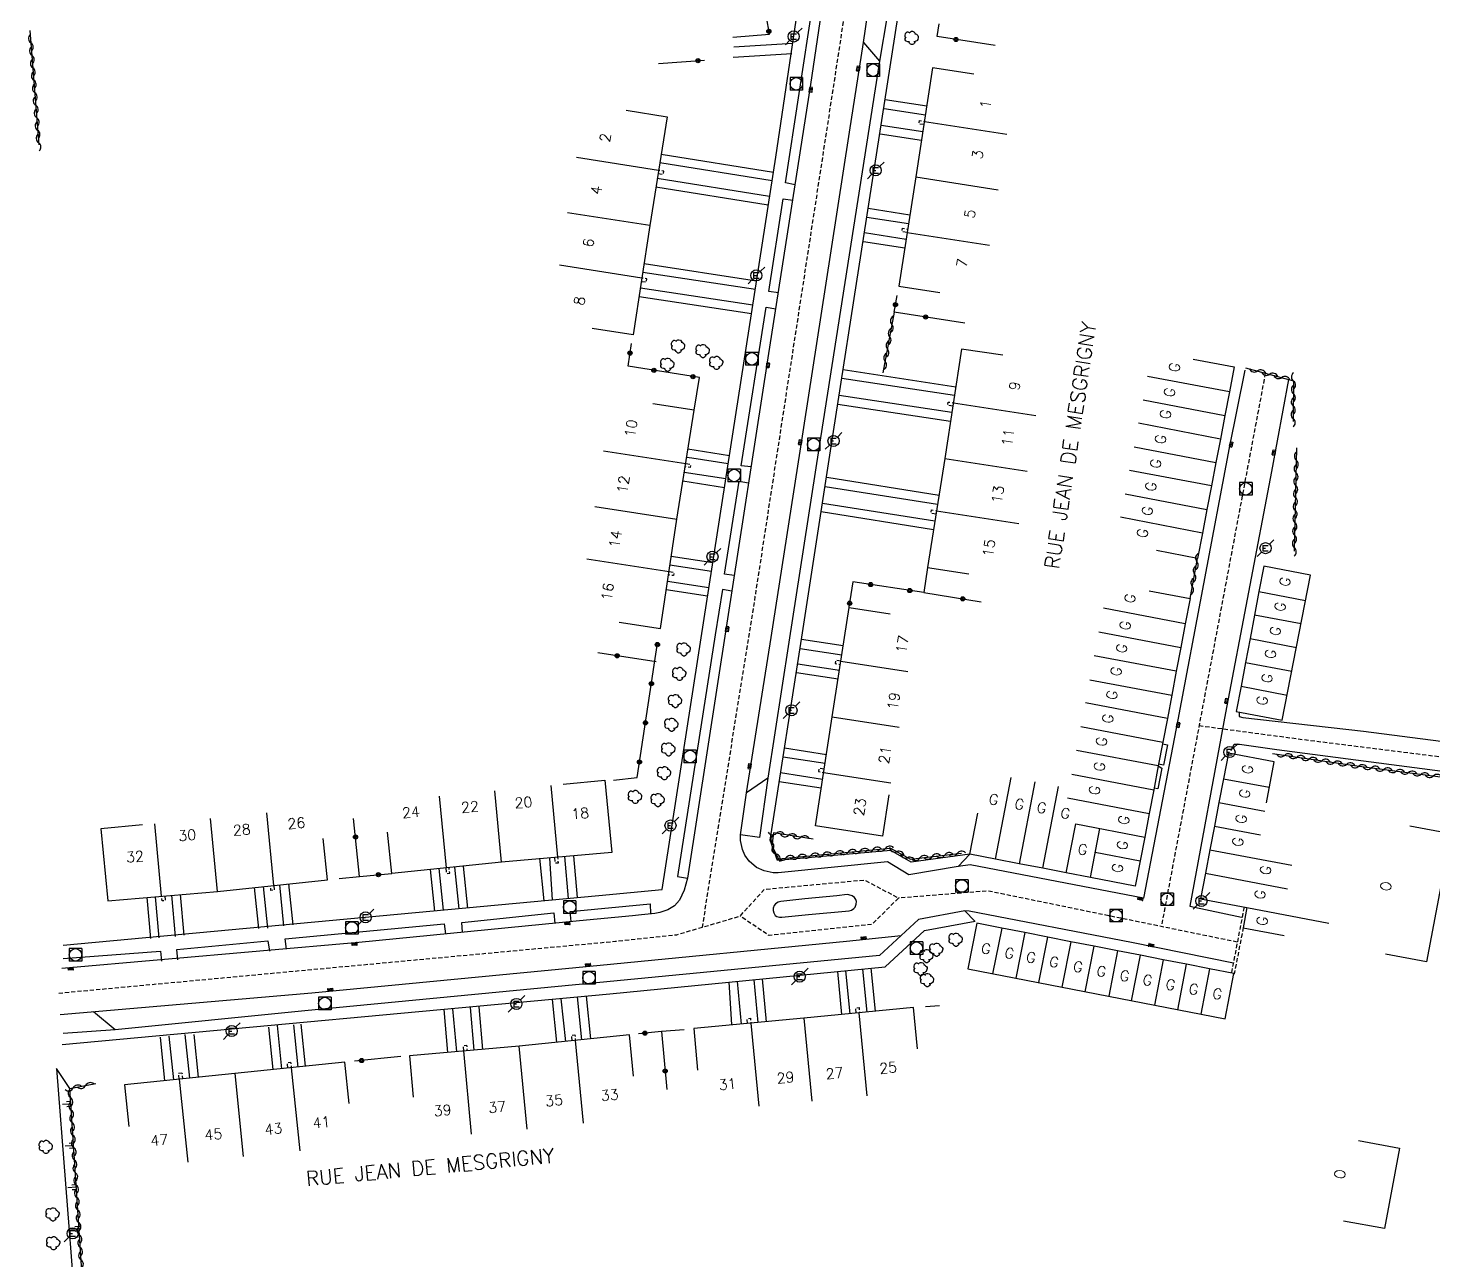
# Model space of a CAD drawing. Header units: millimetres. Extents: x 80000 to 81001, y 143000 to 144000.
# Drawn here: x 80587.4 to 80756, y 143432.1 to 143579.9 of the extents above; entities that cross this region are included whole.
import ezdxf
from ezdxf.enums import TextEntityAlignment as Align

# ---------------------------------------------------------------- set-up
doc = ezdxf.new("R2010")
doc.units = ezdxf.units.MM
doc.linetypes.add('DASHED', pattern=[0.75, 0.5, -0.25])
doc.layers.get('0').update_dxf_attribs({"linetype": 'CONTINUOUS'})
for name, color, linetype in [('W0001', 6, 'DASHED'), ('W0008', 7, 'CONTINUOUS'), ('W0100', 7, 'CONTINUOUS'), ('W0112', 1, 'DASHED'), ('W0211', 2, 'CONTINUOUS'), ('W0300', 7, 'CONTINUOUS'), ('W0310', 3, 'CONTINUOUS'), ('W0322', 7, 'CONTINUOUS'), ('W0400', 7, 'CONTINUOUS'), ('W0420', 7, 'CONTINUOUS'), ('W0471', 7, 'CONTINUOUS'), ('W0989', 7, 'CONTINUOUS'), ('W0991', 7, 'CONTINUOUS'), ('W1102', 7, 'CONTINUOUS')]:
    doc.layers.add(name, color=color, linetype=linetype)
doc.styles.get("Standard").update_dxf_attribs({"font": 'romans.shx', "width": 0.85})

# ---------------------------------------------------------------- blocks, each defined once
blk = doc.blocks.new('t322o')
at = {"color": 0, "linetype": 'Continuous'}
for radius in [0.25, 0.15]:
    blk.add_circle((0, 0), radius, dxfattribs=at)
blk = doc.blocks.new('t310o')
at = {"color": 0, "linetype": 'Continuous'}
for centre, start, end in [((-0.5, 0.38), 216.8699, 323.1304), ((0.5, -0.37), 36.8699, 143.1303)]:
    blk.add_arc(centre, 0.625, start, end, dxfattribs=at)
blk = doc.blocks.new('T300')
for p, q in [((-0.8, 0.51), (-0.86, 0.34)), ((-0.86, 0.34), (-0.86, 0.17)), ((-0.86, 0.17), (-0.74, 0.06)), ((-0.69, 0.63), (-0.8, 0.51)), ((-0.8, -0.06), (-0.74, 0.06)), ((-0.74, 0.06), (-0.69, 0.11)), ((-0.57, 0.69), (-0.69, 0.63)), ((-0.46, 0.69), (-0.57, 0.69)), ((-0.29, 0.63), (-0.46, 0.69)), ((-0.29, 0.63), (-0.17, 0.74)), ((-0.23, 0.57), (-0.29, 0.63)), ((-0.17, 0.74), (-0.06, 0.8)), ((-0.06, 0.8), (0.06, 0.8)), ((0.06, 0.8), (0.23, 0.74)), ((0.23, 0.74), (0.34, 0.63)), ((0.34, 0.63), (0.4, 0.51)), ((0.46, 0.46), (0.34, 0.46)), ((0.4, 0.51), (0.4, 0.46)), ((0.57, 0.4), (0.46, 0.46)), ((0.57, 0.4), (0.69, 0.29)), ((0.69, 0.29), (0.74, 0.17)), ((0.74, 0.06), (0.69, -0.17)), ((0.74, 0.17), (0.74, 0.06)), ((-0.8, -0.17), (-0.8, -0.06)), ((-0.8, -0.23), (-0.8, -0.17)), ((-0.74, -0.34), (-0.8, -0.23)), ((-0.69, -0.4), (-0.74, -0.34)), ((-0.51, -0.46), (-0.69, -0.4)), ((-0.4, -0.46), (-0.51, -0.46)), ((-0.4, -0.46), (-0.34, -0.46)), ((-0.34, -0.46), (-0.34, -0.4)), ((-0.34, -0.51), (-0.34, -0.46)), ((-0.29, -0.63), (-0.34, -0.51)), ((-0.17, -0.74), (-0.29, -0.63)), ((-0.06, -0.8), (-0.17, -0.74)), ((0.06, -0.8), (-0.06, -0.8)), ((0.17, -0.74), (0.06, -0.8)), ((0.23, -0.69), (0.17, -0.74)), ((0.29, -0.46), (0.23, -0.46)), ((0.29, -0.63), (0.23, -0.69)), ((0.46, -0.4), (0.29, -0.46)), ((0.34, -0.51), (0.29, -0.63)), ((0.34, -0.51), (0.34, -0.46)), ((0.57, -0.34), (0.46, -0.4)), ((0.63, -0.29), (0.57, -0.34)), ((0.69, -0.17), (0.63, -0.29))]:
    blk.add_line(p, q)
blk = doc.blocks.new('T420')
for p, q in [((0.75, 0.75), (-0.75, 0.75)), ((-0.75, 0.75), (-0.75, -0.75)), ((0.75, 0.75), (0.75, -0.75)), ((0.75, -0.75), (-0.75, -0.75))]:
    blk.add_line(p, q)
blk.add_ellipse((0, 0), major_axis=(-0.53, 0.53), ratio=1, start_param=3.926991, end_param=10.210176)
blk = doc.blocks.new('T400')
for p, q in [((-0.15, 0.3), (0.15, 0.3)), ((-0.15, -0.25), (-0.15, 0.3)), ((-0.15, 0.15), (0.15, 0.15)), ((-0.15, 0), (0.15, 0)), ((0.15, 0.3), (0.15, -0.25)), ((-0.15, -0.15), (0.15, -0.15)), ((-0.15, -0.25), (-0.15, -0.3)), ((-0.15, -0.3), (0.15, -0.3)), ((0.15, -0.3), (0.15, -0.25))]:
    blk.add_line(p, q)
blk = doc.blocks.new('T471')
for p, q in [((-0.333334, 0.333334), (-0.333334, -0.333334)), ((-0.333334, 0.333334), (0.333334, 0.333334)), ((-0.333334, 0), (0, 0)), ((0.500001, 0.500001), (1.000002, 1.000002)), ((-0.500001, -0.500001), (-1.000002, -1.000002)), ((-0.333334, -0.333334), (0.333334, -0.333334))]:
    blk.add_line(p, q)
blk.add_ellipse((0, 0), major_axis=(0.471405, 0.471405), ratio=1, start_param=5.4977871438, end_param=11.780972451)
blk = doc.blocks.new('t211o')
at = {"color": 0, "linetype": 'Continuous'}
for p, q in [((-0.29, 0.5), (-0.29, 0)), ((0, 1), (0, 0)), ((0.29, 0.5), (0.29, 0))]:
    blk.add_line(p, q, dxfattribs=at)

msp = doc.modelspace()

# ---------------------------------------------------------------- linework, layer by layer
at = {"layer": 'W0001', "flags": 128}
for points in [[(80685.42, 143582.11), (80674.6, 143511.64), (80668.25, 143471.97)], [(80735.85, 143538.46), (80723.37, 143472.06)], [(80727.9, 143496.17), (80740.51, 143494.49), (80778.97, 143489.67)], [(80591.03, 143464.08), (80657.87, 143470.3), (80665.22, 143471.08), (80672.81, 143473.31), (80675.73, 143476.53), (80687.73, 143477.65), (80691.83, 143475.48), (80688.63, 143472.31), (80676.29, 143470.98), (80672.81, 143473.31)], [(80732.49, 143470.19), (80702.53, 143476.33), (80691.83, 143475.48)]]:
    msp.add_lwpolyline(points, dxfattribs=at)
at = {"layer": 'W0008', "flags": 128}
for points in [[(80682.55, 143581.71), (80681.25, 143573.08), (80676.15, 143540.29), (80671.22, 143508.45), (80666.49, 143477.88), (80666.12, 143476.41), (80665.56, 143475.24), (80664.95, 143474.53), (80664.16, 143474.06), (80663.19, 143473.74), (80662.59, 143473.62), (80660.96, 143473.45), (80659.9, 143473.35), (80653.52, 143472.73), (80627.06, 143470.16), (80591.41, 143467.04), (80591.41, 143467.04)], [(80591.55, 143469.81), (80655.86, 143475.79), (80663.45, 143476.52), (80668.14, 143506.69), (80677.09, 143564.36), (80679.88, 143582.97)], [(80679.44, 143561.04), (80678.26, 143561.31), (80681.55, 143582.71)], [(80733.38, 143538.82), (80731.51, 143529.48), (80725.34, 143496.85), (80721.25, 143475.46), (80700.42, 143479.45), (80698.97, 143479.26), (80693.07, 143478.25), (80690.5, 143479.82), (80677.37, 143478.51), (80676.79, 143478.52), (80675.71, 143478.74), (80674.78, 143479.15), (80673.91, 143479.9), (80673.37, 143480.64), (80673.09, 143481.29), (80672.87, 143482.39), (80672.88, 143483.08), (80673.6, 143488.12), (80676.55, 143506.75), (80680.01, 143529.08), (80683.08, 143548.72), (80683.08, 143548.72), (80685.96, 143567.38), (80687.63, 143578.14), (80688.16, 143581.68)], [(80698.97, 143479.26), (80700.39, 143480.74), (80693.34, 143479.78), (80690.92, 143481.18), (80677.32, 143479.99), (80676.41, 143482.42), (80680.32, 143507.31), (80683.67, 143529.15), (80691.75, 143581.12)], [(80690.45, 143581.33), (80689.53, 143575.88)], [(80679.02, 143576.78), (80671.97, 143576.34)], [(80679.15, 143578.01), (80672.08, 143577.57)], [(80687.63, 143578.14), (80689.53, 143575.88), (80682.25, 143529.42), (80678.65, 143506.18), (80676.15, 143489.88), (80673.6, 143488.12)], [(80690.09, 143570.21), (80695.05, 143569.45)], [(80690.22, 143571.28), (80695.21, 143570.51)], [(80689.62, 143567.16), (80694.58, 143566.39)], [(80689.75, 143568.21), (80694.74, 143567.44)], [(80676.65, 143561.54), (80663.18, 143563.7)], [(80676.82, 143562.54), (80663.34, 143564.69)], [(80676.36, 143559.67), (80662.88, 143561.83)], [(80676.19, 143558.61), (80662.71, 143560.76)], [(80677.42, 143548.09), (80676.25, 143548.26), (80677.97, 143559.36), (80679.13, 143559.2)], [(80688.2, 143558.25), (80693.19, 143557.47)], [(80688.03, 143557.18), (80693.03, 143556.4)], [(80687.74, 143555.32), (80692.74, 143554.55)], [(80687.61, 143554.27), (80692.58, 143553.5)], [(80674.8, 143549.51), (80661.28, 143551.56)], [(80674.65, 143548.49), (80661.13, 143550.54)], [(80674.33, 143546.61), (80660.84, 143548.65)], [(80674.17, 143545.58), (80660.68, 143547.62)], [(80674.14, 143527.23), (80672.93, 143527.34), (80675.95, 143546.36), (80677.12, 143546.19)], [(80685.19, 143538.88), (80698.7, 143536.82)], [(80685.03, 143537.86), (80698.54, 143535.8)], [(80738.63, 143537.69), (80736.61, 143526.64), (80731.07, 143497.72), (80726.79, 143474.49), (80732.98, 143473.18)], [(80684.53, 143534.75), (80698.07, 143532.69)], [(80684.71, 143535.82), (80698.23, 143533.76)], [(80671.38, 143527.56), (80667.01, 143528.24), (80666.4, 143528.33)], [(80671.53, 143528.55), (80666.56, 143529.33)], [(80671.1, 143525.77), (80666.12, 143526.55)], [(80670.93, 143524.7), (80665.95, 143525.48)], [(80672.12, 143514.18), (80670.95, 143514.32), (80672.72, 143525.5), (80673.84, 143525.31)], [(80683.01, 143524.86), (80696.52, 143522.72)], [(80683.22, 143525.96), (80696.69, 143523.83)], [(80682.71, 143522.86), (80696.2, 143520.72)], [(80682.55, 143521.85), (80696.04, 143519.71)], [(80669.55, 143515.71), (80664.56, 143516.47)], [(80669.38, 143514.66), (80664.4, 143515.41)], [(80669.07, 143512.71), (80664.11, 143513.47)], [(80668.92, 143511.71), (80663.96, 143512.47)], [(80671.84, 143512.3), (80670.72, 143512.51), (80669.84, 143507.04), (80665.3, 143478.06), (80666.49, 143477.88)], [(80680.2, 143506.54), (80685.18, 143505.77)], [(80680.02, 143505.42), (80685.01, 143504.66)], [(80679.57, 143502.55), (80684.57, 143501.78)], [(80679.73, 143503.6), (80684.73, 143502.83)], [(80732.71, 143497.73), (80732.7, 143497.28), (80733.15, 143497.16), (80747.65, 143495.5)], [(80747.65, 143495.5), (80774.25, 143492.05)], [(80677.98, 143492.43), (80683.01, 143491.66)], [(80678.15, 143493.49), (80683.17, 143492.71)], [(80723.52, 143494), (80724.12, 143493.88), (80723.65, 143491.41), (80723.04, 143491.53)], [(80731.76, 143493.17), (80732.11, 143493.93), (80732.74, 143493.94), (80737.22, 143493.3), (80773.63, 143488.53)], [(80723.01, 143491.33), (80723.42, 143491.05), (80722.97, 143488.59), (80722.51, 143488.68)], [(80676.15, 143489.88), (80675.13, 143482.75), (80672.88, 143483.08)], [(80677.52, 143489.48), (80682.55, 143488.7)], [(80677.68, 143490.54), (80682.72, 143489.76)], [(80653.28, 143475.55), (80652.84, 143480.55)], [(80636.19, 143473.9), (80635.67, 143478.9)], [(80637.21, 143474.01), (80636.69, 143479.01)], [(80639.09, 143474.18), (80638.57, 143479.2)], [(80640.14, 143474.28), (80639.62, 143479.31)], [(80649.31, 143475.16), (80648.78, 143480.26)], [(80650.29, 143475.28), (80649.96, 143480.26)], [(80652.23, 143475.44), (80651.79, 143480.46)], [(80619.17, 143472.27), (80618.66, 143477.17)], [(80602.08, 143470.62), (80601.66, 143475.55)], [(80603.07, 143470.72), (80602.65, 143475.64)], [(80605.03, 143470.87), (80604.6, 143475.81)], [(80606.08, 143471.01), (80605.66, 143475.9)], [(80615.06, 143471.83), (80614.55, 143476.75)], [(80616.12, 143471.88), (80615.6, 143476.85)], [(80618.07, 143472.16), (80617.56, 143477.06)], [(80701, 143472.72), (80699.79, 143473.93), (80694.21, 143472.9), (80689.56, 143468.57), (80656.8, 143465.42), (80620.56, 143461.94), (80597.79, 143459.68), (80595.22, 143461.84)], [(80652.54, 143472.66), (80652.43, 143473.87), (80662.03, 143474.8), (80662.08, 143473.57)], [(80732.02, 143467.66), (80719.79, 143470.13), (80700.32, 143473.91), (80699.8, 143473.93)], [(80591.45, 143457.9), (80657.16, 143463.97), (80690.22, 143467.23), (80694.93, 143471.59), (80701.01, 143472.72)], [(80618.37, 143469.33), (80618.22, 143470.58), (80637.31, 143472.37), (80637.46, 143471.18)], [(80639.51, 143471.37), (80639.41, 143472.53), (80650.46, 143473.7), (80650.59, 143472.44)], [(80591.19, 143461.49), (80591.19, 143461.49), (80621.41, 143464.11), (80656.01, 143467.44), (80685.57, 143470.3), (80685.57, 143470.3), (80692.16, 143470.99)], [(80591.56, 143468.24), (80591.56, 143468.24), (80603.25, 143469.1), (80603.37, 143467.89)], [(80605.31, 143468.05), (80605.19, 143469.3), (80616.15, 143470.34), (80616.34, 143469.11)], [(80688.52, 143467.06), (80689.03, 143461.9)], [(80671.46, 143465.38), (80671.79, 143460.29)], [(80672.48, 143465.48), (80672.96, 143460.36)], [(80674.47, 143465.68), (80674.95, 143460.54)], [(80675.48, 143465.78), (80675.96, 143460.64)], [(80684.49, 143466.67), (80685, 143461.51)], [(80685.47, 143466.76), (80685.98, 143461.6)], [(80687.52, 143466.96), (80688.03, 143461.8)], [(80654.32, 143463.7), (80654.85, 143458.59)], [(80637.26, 143462.11), (80637.71, 143456.96)], [(80638.31, 143462.19), (80638.76, 143457.05)], [(80640.41, 143462.34), (80640.85, 143457.23)], [(80641.46, 143462.44), (80641.91, 143457.32)], [(80650.25, 143463.3), (80650.78, 143458.17)], [(80651.31, 143463.4), (80651.84, 143458.28)], [(80653.26, 143463.61), (80653.79, 143458.48)], [(80620.08, 143460.35), (80620.6, 143455.29)], [(80597.79, 143459.68), (80591.56, 143459.23), (80591.56, 143459.23)], [(80603.2, 143458.79), (80603.74, 143453.55)], [(80604.26, 143458.89), (80604.8, 143453.66)], [(80606.18, 143459.09), (80606.72, 143453.86)], [(80607.24, 143459.1), (80607.77, 143453.97)], [(80616.21, 143459.98), (80616.73, 143454.89)], [(80617.26, 143460.17), (80617.79, 143455)], [(80619.2, 143460.27), (80619.72, 143455.2)]]:
    msp.add_lwpolyline(points, dxfattribs=at)
msp.add_lwpolyline([(80680.57, 143475.37), (80677.69, 143475.07), (80677.39, 143474.99), (80677.07, 143474.8), (80676.91, 143474.6), (80676.79, 143474.27), (80676.78, 143473.97), (80676.85, 143473.69), (80677.04, 143473.4), (80677.24, 143473.26), (80677.56, 143473.19), (80677.82, 143473.19), (80681.02, 143473.5), (80685.89, 143473.96), (80686.18, 143474.03), (80686.48, 143474.22), (80686.61, 143474.39), (80686.74, 143474.73), (80686.77, 143475.08), (80686.72, 143475.32), (80686.55, 143475.55), (80686.28, 143475.73), (80685.87, 143475.88), (80685.68, 143475.89), (80684.42, 143475.76)], close=True, dxfattribs=at)
at = {"layer": 'W0100', "flags": 128}
for points in [[(80700.86, 143574.33), (80695.92, 143575.1), (80693.9, 143562.01), (80691.86, 143548.91), (80696.8, 143548.14)], [(80659.12, 143569.99), (80664.06, 143569.2), (80661.98, 143556.16), (80659.99, 143543.05), (80655.05, 143543.8)], [(80704.33, 143540.6), (80699.39, 143541.35), (80697.39, 143528.23), (80695.32, 143515.15), (80700.26, 143514.37)], [(80727.21, 143540.14), (80732.12, 143539.22), (80731.55, 143536.2), (80731.01, 143533.36), (80730.47, 143530.55), (80729.92, 143527.73), (80729.38, 143524.92), (80728.85, 143522.09), (80728.31, 143519.27), (80727.72, 143516.23), (80722.81, 143517.19)], [(80658.31, 143508.58), (80663.25, 143507.83), (80665.24, 143520.92), (80667.29, 143534.02), (80662.35, 143534.79)], [(80741.28, 143514.21), (80735.68, 143515.3), (80735.09, 143512.27), (80734.55, 143509.43), (80734.02, 143506.6), (80733.47, 143503.75), (80732.95, 143500.92), (80732.37, 143497.88), (80737.88, 143496.81), (80741.28, 143514.21)], [(80721.9, 143512.33), (80726.82, 143511.4), (80726.25, 143508.38), (80725.7, 143505.54), (80725.15, 143502.69), (80724.63, 143499.84), (80724.1, 143497.03), (80723.55, 143494.19), (80723.01, 143491.33), (80722.47, 143488.48), (80721.92, 143485.64), (80721.38, 143482.79), (80720.83, 143479.94), (80720.24, 143476.91), (80714.86, 143477.93), (80711.97, 143478.49), (80709.14, 143479.05), (80706.29, 143479.6), (80703.45, 143480.15), (80700.39, 143480.74), (80701.34, 143485.65)], [(80690.67, 143487.86), (80689.91, 143482.92), (80681.85, 143484.16), (80683.87, 143497.24), (80685.89, 143510.33), (80690.83, 143509.57)], [(80735.98, 143486.9), (80736.9, 143491.82), (80731.42, 143492.85), (80730.83, 143489.8), (80730.29, 143486.95), (80729.76, 143484.12), (80729.21, 143481.28), (80728.68, 143478.45), (80728.09, 143475.4), (80733.64, 143474.33), (80733.18, 143471.92), (80738.1, 143470.99)], [(80651.59, 143489.14), (80656.57, 143489.61), (80657.4, 143480.95), (80644.19, 143479.78), (80631.02, 143478.42), (80630.5, 143483.4)], [(80601.07, 143484.26), (80596.09, 143483.78), (80596.92, 143475.14), (80610.07, 143476.28), (80623.29, 143477.65), (80622.77, 143482.62)], [(80753.2, 143484.14), (80758.11, 143483.21), (80756.33, 143473.75), (80755.19, 143467.81), (80750.28, 143468.75)], [(80731.02, 143460.98), (80732.08, 143466.44), (80729.16, 143467), (80726.41, 143467.54), (80723.6, 143468.08), (80720.87, 143468.61), (80718.13, 143469.14), (80715.31, 143469.7), (80712.52, 143470.24), (80709.75, 143470.8), (80706.98, 143471.34), (80704.22, 143471.87), (80701.24, 143472.45), (80700.15, 143466.98), (80731.02, 143460.98)], [(80694.12, 143457.38), (80693.63, 143462.35), (80680.48, 143461.06), (80667.25, 143459.82), (80667.72, 143454.84)], [(80660.03, 143454.1), (80659.52, 143459.07), (80646.29, 143457.7), (80633.13, 143456.56), (80633.57, 143451.58)], [(80625.89, 143450.81), (80625.38, 143455.78), (80612.16, 143454.42), (80598.92, 143453.05), (80599.43, 143448.08)], [(80747.03, 143446.39), (80751.95, 143445.47), (80750.14, 143435.82), (80745.23, 143436.73)]]:
    msp.add_lwpolyline(points, dxfattribs=at)
at = {"layer": 'W0112', "flags": 128}
for points in [[(80694.87, 143568.27), (80694.27, 143568.36), (80694.33, 143568.75), (80694.93, 143568.66)], [(80662.97, 143562.4), (80663.59, 143562.3), (80663.66, 143562.69), (80663.04, 143562.79)], [(80692.86, 143555.35), (80692.25, 143555.44), (80692.31, 143555.84), (80692.92, 143555.74)], [(80660.96, 143549.47), (80661.58, 143549.38), (80661.64, 143549.77), (80661.02, 143549.87)], [(80698.35, 143534.5), (80697.73, 143534.59), (80697.79, 143534.99), (80698.41, 143534.89)], [(80666.29, 143527.61), (80666.89, 143527.51), (80666.83, 143527.12), (80666.23, 143527.21)], [(80696.33, 143521.54), (80695.72, 143521.64), (80695.78, 143522.04), (80696.39, 143521.94)], [(80664.29, 143514.65), (80664.9, 143514.56), (80664.84, 143514.16), (80664.23, 143514.26)], [(80684.9, 143503.92), (80684.27, 143504.01), (80684.21, 143503.62), (80684.84, 143503.52)], [(80682.9, 143490.95), (80682.27, 143491.05), (80682.21, 143490.66), (80682.84, 143490.56)], [(80637.5, 143479.09), (80637.56, 143478.43), (80637.96, 143478.47), (80637.89, 143479.13)], [(80650.54, 143480.35), (80650.6, 143479.68), (80651, 143479.71), (80650.94, 143480.38)], [(80603.78, 143475.74), (80603.82, 143475.18), (80603.43, 143475.14), (80603.38, 143475.7)], [(80616.85, 143476.98), (80616.91, 143476.43), (80616.51, 143476.39), (80616.45, 143476.94)], [(80733.3, 143474.39), (80731.78, 143466.47)], [(80732.07, 143466.41), (80732.17, 143466.4), (80733.23, 143471.91)], [(80686.75, 143461.69), (80686.7, 143462.3), (80687.09, 143462.33), (80687.15, 143461.73)], [(80673.72, 143460.43), (80673.66, 143461.03), (80674.06, 143461.07), (80674.11, 143460.47)], [(80652.65, 143458.36), (80652.59, 143459.02), (80652.98, 143459.06), (80653.05, 143458.4)], [(80639.64, 143457.13), (80639.59, 143457.79), (80639.98, 143457.83), (80640.04, 143457.16)], [(80618.54, 143455.08), (80618.48, 143455.75), (80618.87, 143455.79), (80618.94, 143455.12)], [(80605.49, 143453.73), (80605.42, 143454.47), (80605.82, 143454.51), (80605.89, 143453.77)]]:
    msp.add_lwpolyline(points, dxfattribs=at)
at = {"layer": 'W0211', "flags": 128}
msp.add_lwpolyline([(80592.38, 143452.61), (80590.78, 143455.04), (80592.94, 143427.35), (80596, 143382.75), (80597.73, 143355.59)], dxfattribs=at)
at = {"layer": 'W0310', "flags": 128}
for points in [[(80587.57, 143579.58), (80588.63, 143565.86)], [(80691.29, 143545.78), (80689.96, 143538.48)], [(80733.48, 143539.11), (80739.23, 143537.54), (80739.19, 143532.67)], [(80739.61, 143529.51), (80739.32, 143517.11)], [(80726.82, 143511.4), (80727.72, 143516.23)], [(80736.7, 143492.83), (80747.1, 143491.29)], [(80681.6, 143482.55), (80676.84, 143483.29), (80676.64, 143481.74), (80677.41, 143480.19), (80690.86, 143481.47), (80693.25, 143480.15), (80699.38, 143480.86)], [(80594, 143427.58), (80593.88, 143429.52), (80592.38, 143452.61), (80595.5, 143453.22)]]:
    msp.add_lwpolyline(points, dxfattribs=at)
at = {"layer": 'W0310'}
msp.add_lwpolyline([(80747.1, 143491.29), (80773.05, 143487.92)], dxfattribs=at)
at = {"layer": 'W0322', "flags": 128}
for points in [[(80671.93, 143578.78), (80676.33, 143579.13), (80675.64, 143583.32)], [(80703.42, 143577.77), (80696.48, 143578.84), (80696.69, 143580.35)], [(80663.03, 143575.59), (80668.56, 143576.01)], [(80699.77, 143544.47), (80691.29, 143545.78), (80691.67, 143547.78)], [(80667.29, 143534.02), (80667.94, 143537.92), (80659.36, 143539.28), (80659.76, 143542.03)], [(80695.32, 143515.15), (80694.85, 143512.12), (80686.36, 143513.42), (80685.88, 143510.39)], [(80694.85, 143512.12), (80701.75, 143511.03)], [(80657.6, 143489.64), (80660.44, 143489.93), (80662.92, 143506.07)], [(80662.76, 143503.84), (80655.73, 143504.9)], [(80627.15, 143478.08), (80626.43, 143485.01)], [(80624.68, 143477.84), (80627.15, 143478.08), (80631.02, 143478.42)], [(80695.06, 143462.46), (80696.75, 143462.59)], [(80666.12, 143459.65), (80663.38, 143459.45), (80660.6, 143459.2)], [(80663.38, 143459.45), (80664.03, 143452.49)], [(80632.1, 143456.46), (80626.55, 143455.89)]]:
    msp.add_lwpolyline(points, dxfattribs=at)
at = {"layer": 'W1102', "flags": 128}
for points in [[(80694.93, 143568.66), (80704.81, 143567.13)], [(80663.04, 143562.79), (80653.16, 143564.33)], [(80693.9, 143562.01), (80703.78, 143560.47)], [(80661.98, 143556.16), (80652.09, 143557.69)], [(80692.86, 143555.35), (80702.75, 143553.82)], [(80661.02, 143549.87), (80651.14, 143551.4)], [(80731.55, 143536.2), (80721.73, 143538.07)], [(80698.41, 143534.89), (80708.29, 143533.36)], [(80721.19, 143535.25), (80731.01, 143533.36)], [(80730.47, 143530.55), (80720.65, 143532.44)], [(80720.1, 143529.62), (80729.92, 143527.73)], [(80656.4, 143529.13), (80666.29, 143527.61)], [(80697.39, 143528.23), (80707.27, 143526.7)], [(80729.38, 143524.92), (80719.56, 143526.79)], [(80719.03, 143523.96), (80728.85, 143522.09)], [(80655.36, 143522.44), (80665.24, 143520.92)], [(80696.39, 143521.94), (80706.28, 143520.4)], [(80728.31, 143519.27), (80718.49, 143521.17)], [(80654.41, 143516.18), (80664.29, 143514.65)], [(80735.09, 143512.27), (80740.69, 143511.19)], [(80726.25, 143508.38), (80716.42, 143510.25)], [(80740.14, 143508.37), (80734.55, 143509.43)], [(80715.88, 143507.43), (80725.7, 143505.54)], [(80734.02, 143506.6), (80739.59, 143505.54)], [(80725.15, 143502.69), (80715.32, 143504.53)], [(80684.9, 143503.92), (80692.95, 143502.68)], [(80733.47, 143503.75), (80739.04, 143502.7)], [(80714.8, 143501.67), (80724.63, 143499.84)], [(80732.95, 143500.92), (80738.48, 143499.84)], [(80724.1, 143497.03), (80714.28, 143498.91)], [(80683.87, 143497.24), (80691.92, 143496)], [(80713.73, 143496.07), (80723.55, 143494.19)], [(80723.01, 143491.33), (80713.18, 143493.2)], [(80650.94, 143480.38), (80650.12, 143489)], [(80682.84, 143490.56), (80690.9, 143489.32)], [(80703.45, 143480.15), (80705.35, 143489.96)], [(80708.18, 143489.42), (80706.29, 143479.6)], [(80712.65, 143490.35), (80722.47, 143488.48)], [(80730.83, 143489.8), (80736.33, 143488.77)], [(80637.58, 143479.1), (80636.75, 143487.71)], [(80644.19, 143479.78), (80643.37, 143488.35)], [(80709.14, 143479.05), (80711.05, 143488.87)], [(80712.1, 143487.52), (80721.92, 143485.64)], [(80616.85, 143476.98), (80616.03, 143485.69)], [(80730.29, 143486.95), (80735.8, 143485.91)], [(80603.38, 143475.7), (80602.55, 143484.4)], [(80610.07, 143476.28), (80609.24, 143485.04)], [(80711.97, 143478.49), (80713.12, 143484.37), (80721.38, 143482.79)], [(80729.76, 143484.12), (80735.27, 143483.08)], [(80714.86, 143477.93), (80716.01, 143483.81)], [(80715.45, 143480.97), (80720.83, 143479.94)], [(80729.21, 143481.28), (80739.05, 143479.42)], [(80728.68, 143478.45), (80738.51, 143476.6)], [(80733.64, 143474.33), (80743.48, 143472.47)], [(80704.22, 143471.87), (80703.12, 143466.39)], [(80706.98, 143471.34), (80705.91, 143465.86)], [(80708.66, 143465.33), (80709.75, 143470.8)], [(80712.52, 143470.24), (80711.44, 143464.79)], [(80714.24, 143464.24), (80715.31, 143469.7)], [(80718.13, 143469.14), (80717.07, 143463.69)], [(80719.81, 143463.16), (80720.87, 143468.61)], [(80723.6, 143468.08), (80722.55, 143462.63)], [(80725.34, 143462.08), (80726.41, 143467.54)], [(80729.16, 143467), (80728.1, 143461.55)], [(80674.11, 143460.47), (80675.07, 143450.51)], [(80680.48, 143461.06), (80681.44, 143451.11)], [(80687.06, 143461.71), (80688.01, 143451.75)], [(80640.59, 143447.17), (80639.64, 143457.13)], [(80647.24, 143447.75), (80646.29, 143457.7)], [(80654, 143448.45), (80653.05, 143458.4)], [(80605.49, 143453.73), (80606.52, 143443.78)], [(80612.16, 143454.42), (80613.18, 143444.47)], [(80618.94, 143455.12), (80619.97, 143445.17)]]:
    msp.add_lwpolyline(points, dxfattribs=at)

# ---------------------------------------------------------------- block references
at = {"layer": 'W0211'}
for p, rotation in [((80592.49, 143450.8), 93.71719437119897), ((80592.82, 143445.81), 93.71719437167165), ((80593.14, 143440.82), 93.71719437214952), ((80593.47, 143435.83), 93.717194371231)]:
    msp.add_blockref('t211o', p, dxfattribs=dict(at, rotation=rotation))
at = {"layer": 'W0300'}
for p in [(80693.44, 143578.67), (80665.42, 143541.67), (80668.36, 143541.11), (80664.12, 143539.47), (80669.99, 143539.69), (80666.08, 143505.32), (80665.55, 143502.37), (80665.06, 143499.11), (80664.61, 143496.27), (80664.24, 143493.32), (80663.74, 143490.46), (80660.23, 143487.61), (80662.97, 143487.23), (80698.72, 143470.48), (80695.21, 143468.51), (80696.39, 143469.27), (80694.51, 143466.96), (80695.29, 143465.63), (80589.51, 143445.62), (80590.33, 143437.52), (80590.41, 143434.07)]:
    msp.add_blockref('T300', p, dxfattribs=at)
at = {"layer": 'W0310'}
for p, rotation in [((80587.68, 143578.08), 274.4297833311211), ((80587.8, 143576.59), 274.4297833311211), ((80587.91, 143575.09), 274.4297833311211), ((80588.03, 143573.6), 274.4297833311211), ((80588.15, 143572.1), 274.4297833311211), ((80588.26, 143570.61), 274.4297833311211), ((80588.38, 143569.11), 274.4297833311211), ((80588.49, 143567.61), 274.4297833311211), ((80588.61, 143566.12), 274.4297833311211), ((80691.02, 143544.3), 259.6629335820655), ((80690.76, 143542.82), 259.6629335820655), ((80690.49, 143541.35), 259.6629335820655), ((80690.22, 143539.87), 259.6629335820655), ((80734.93, 143538.72), 344.7353036188617), ((80736.38, 143538.32), 344.7353036188617), ((80737.82, 143537.93), 344.7353036188617), ((80739.23, 143537.5), 269.5941715320017), ((80739.22, 143536), 269.5941715320017), ((80739.2, 143534.5), 269.5941715320017), ((80739.19, 143533), 269.5941715320017), ((80739.57, 143528.01), 268.651002422737), ((80739.54, 143526.51), 268.651002422737), ((80739.47, 143523.51), 268.651002422737), ((80739.5, 143525.01), 268.651002422737), ((80739.43, 143522.01), 268.651002422737), ((80739.4, 143520.51), 268.651002422737), ((80739.36, 143519.01), 268.651002422737), ((80739.33, 143517.51), 268.651002422737), ((80727.64, 143515.83), 79.44740032047258), ((80727.37, 143514.35), 79.44740032047258), ((80727.09, 143512.88), 79.44740032047258), ((80738.18, 143492.61), 351.5651026865164), ((80739.66, 143492.39), 351.5651026865164), ((80741.15, 143492.17), 351.5651026865164), ((80742.63, 143491.95), 351.5651026865164), ((80744.11, 143491.73), 351.5651026865164), ((80745.6, 143491.51), 351.5651026865164), ((80747.08, 143491.29), 351.5651026865164), ((80748.59, 143491.1), 352.6117500851449), ((80750.08, 143490.9), 352.6117500851449), ((80751.57, 143490.71), 352.6117500851615), ((80753.05, 143490.52), 352.6117500851604), ((80754.54, 143490.32), 352.6117500851615), ((80756.03, 143490.13), 352.6117500851615), ((80677.16, 143483.24), 171.2384941649623), ((80676.69, 143482.11), 262.4928509881523), ((80678.64, 143483.01), 171.2384941649623), ((80680.12, 143482.78), 171.2384941649623), ((80677.14, 143480.74), 296.6650396853258), ((80678.3, 143480.27), 5.443879623881311), ((80679.79, 143480.42), 5.443879623881311), ((80681.29, 143480.56), 5.443879623881311), ((80682.78, 143480.7), 5.443879623881311), ((80684.27, 143480.84), 5.443879623881311), ((80685.77, 143480.99), 5.443879623881311), ((80687.26, 143481.13), 5.443879623881311), ((80688.75, 143481.27), 5.443879623881311), ((80690.25, 143481.41), 5.443879623881311), ((80691.63, 143481.04), 331.053867601062), ((80692.94, 143480.32), 331.053867601062), ((80694.39, 143480.28), 6.629315186011214), ((80695.88, 143480.46), 6.629315186011214), ((80697.37, 143480.63), 6.629315186011214), ((80698.86, 143480.8), 6.629315186011214), ((80592.78, 143452.69), 10.98594697576739), ((80592.45, 143451.52), 93.71719437156693), ((80594.25, 143452.98), 10.98594697576739), ((80592.54, 143450.03), 93.71719437156693), ((80592.64, 143448.53), 93.71719437156693), ((80592.74, 143447.03), 93.71719437156693), ((80592.84, 143445.54), 93.71719437156693), ((80592.93, 143444.04), 93.71719437156693), ((80593.03, 143442.54), 93.71719437156693), ((80593.13, 143441.05), 93.71719437156693), ((80593.22, 143439.55), 93.71719437156693), ((80593.32, 143438.05), 93.71719437156693), ((80593.42, 143436.56), 93.71719437156693), ((80593.52, 143435.06), 93.71719437156693), ((80593.61, 143433.56), 93.71719437156693), ((80593.71, 143432.07), 93.71719437156693)]:
    msp.add_blockref('t310o', p, dxfattribs=dict(at, rotation=rotation))
at = {"layer": 'W0322'}
for p, rotation in [((80676.27, 143579.46), 99.33951294799678), ((80698.72, 143578.49), 171.2205243813406), ((80667.76, 143575.95), 4.27970120497056), ((80691.46, 143546.68), 79.34616146035944), ((80695.08, 143545.19), 171.2312274991549), ((80659.59, 143540.86), 81.66703638984222), ((80662.47, 143538.79), 170.9910387742752), ((80667.16, 143538.04), 170.9910387742752), ((80688.49, 143513.09), 171.3173606192064), ((80693.18, 143512.37), 171.3173606192064), ((80685.96, 143510.85), 261.1375963983927), ((80699.54, 143511.38), 350.9952912736026), ((80662.89, 143505.89), 81.25152603746828), ((80658.06, 143504.55), 171.3761100664087), ((80662.17, 143501.2), 81.25152603746828), ((80661.45, 143496.5), 81.25152603746828), ((80660.73, 143491.81), 81.25152603746828), ((80626.66, 143482.8), 95.91515312019047), ((80629.41, 143478.28), 5.091200875436898), ((80661.39, 143459.27), 185.1647568733839), ((80627.38, 143455.98), 185.8626324677015), ((80663.82, 143454.73), 275.3507384157517)]:
    msp.add_blockref('t322o', p, dxfattribs=dict(at, rotation=rotation))
at = {"layer": 'W0400'}
for p, rotation in [((80686.99, 143574.99), 351.1442088799092), ((80681.3, 143572.45), 172.3447094566417), ((80676.15, 143539.39), 173.2764147221855), ((80680.03, 143530.16), 350.9006613534742), ((80731.75, 143529.91), 348.7055202272614), ((80736.88, 143528.93), 349.6392240748816), ((80671.26, 143507.75), 171.208257788521), ((80731.19, 143499.13), 349.1561394664197), ((80725.38, 143496.23), 169.1670256887944), ((80673.95, 143491.3), 351.0124182742349), ((80720.87, 143475.38), 79.14066980713966), ((80652.09, 143472.44), 95.54358637447896), ((80687.62, 143470.67), 276.4734257809854), ((80626.55, 143469.96), 95.47803888789898), ((80722.13, 143469.81), 258.5737941900005), ((80592.49, 143466.98), 94.52231553238198), ((80654.59, 143467.45), 95.66971790421235), ((80623.6, 143464.47), 275.5047976848957)]:
    msp.add_blockref('T400', p, dxfattribs=dict(at, rotation=rotation))
at = {"layer": 'W0420'}
for p in [(80688.79, 143574.8), (80679.56, 143573.17), (80674.22, 143540.18), (80681.64, 143529.9), (80672.1, 143526.17), (80733.52, 143524.58), (80666.81, 143492.47), (80699.43, 143476.93), (80724.08, 143475.32), (80652.35, 143474.39), (80717.94, 143473.36), (80626.21, 143471.89), (80593.04, 143468.66), (80693.99, 143469.46), (80654.68, 143465.9), (80622.98, 143462.83)]:
    msp.add_blockref('T420', p, dxfattribs=at)
at = {"layer": 'W0471'}
for p in [(80679.25, 143578.85), (80689.09, 143562.79), (80674.77, 143550.18), (80684.03, 143530.32), (80735.88, 143517.46), (80669.5, 143516.43), (80678.98, 143498.01), (80731.55, 143492.99), (80664.46, 143484.18), (80728.19, 143475.13), (80627.86, 143473.16), (80679.97, 143466.05), (80645.97, 143462.78), (80611.8, 143459.52), (80592.7, 143435.24)]:
    msp.add_blockref('T471', p, dxfattribs=at)

# ---------------------------------------------------------------- texts
at = {"layer": 'W0989'}
for rotation, p in [(81.378, (80712.46, 143529.79)), (5.4285, (80635.6, 143443.21))]:
    msp.add_text('RUE JEAN DE MESGRIGNY', height=1.75, rotation=rotation, dxfattribs=at).set_placement(p, align=Align.MIDDLE)
at = {"layer": 'W0991'}
for s, rotation, p in [('1', 81.4001, (80702.27, 143570.73)), ('2', 81.4001, (80656.63, 143566.71)), ('3', 81.4001, (80701.33, 143564.69)), ('4', 81.4001, (80655.56, 143560.4)), ('5', 81.4001, (80700.39, 143557.58)), ('6', 81.4001, (80654.62, 143554.1)), ('7', 81.4001, (80699.45, 143551.68)), ('8', 81.4001, (80653.53, 143547.13)), ('G', 79.0767, (80724.94, 143539.14)), ('9', 81.4001, (80705.76, 143536.93)), ('G', 79.0767, (80724.36, 143536.14)), ('G', 79.0767, (80723.86, 143533.51)), ('10', 81.4001, (80659.72, 143531.83)), ('11', 81.4001, (80704.95, 143530.75)), ('G', 79.0767, (80723.27, 143530.51)), ('G', 79.0767, (80722.69, 143527.59)), ('12', 81.4001, (80658.78, 143525.12)), ('13', 81.4001, (80703.74, 143523.91)), ('G', 79.0767, (80722.11, 143524.84)), ('G', 79.0767, (80721.69, 143521.92)), ('14', 81.4001, (80657.84, 143518.55)), ('G', 79.0767, (80721.1, 143519.25)), ('15', 81.4001, (80702.67, 143517.47)), ('16', 81.4001, (80656.9, 143512.24)), ('G', 79.0767, (80738.21, 143513.42)), ('G', 79.0767, (80719.61, 143511.42)), ('G', 79.0767, (80737.63, 143510.42)), ('G', 79.0767, (80719.02, 143508.17)), ('G', 79.0767, (80737.05, 143507.5)), ('17', 81.2385, (80692.29, 143505.93)), ('G', 79.0767, (80718.61, 143505.42)), ('G', 79.0767, (80736.46, 143504.75)), ('G', 79.0767, (80717.94, 143502.66)), ('G', 79.0767, (80736.05, 143501.83)), ('19', 81.2385, (80691.25, 143499.11)), ('G', 79.0767, (80717.44, 143499.83)), ('G', 79.0767, (80735.46, 143499.16)), ('G', 79.0767, (80716.94, 143496.99)), ('G', 79.0767, (80716.19, 143494.24)), ('21', 81.2385, (80690.2, 143492.65)), ('G', 79.0767, (80715.94, 143491.24)), ('G', 79.0767, (80733.71, 143490.9)), ('20', 4.9369, (80646.81, 143486.95)), ('23', 81.2385, (80687.19, 143486.42)), ('G', 349.0211, (80703.25, 143487.32)), ('G', 349.0211, (80706.34, 143486.74)), ('G', 79.0767, (80715.35, 143488.4)), ('G', 79.0767, (80733.37, 143487.99)), ('24', 4.9369, (80633.31, 143485.77)), ('22', 4.9369, (80640.39, 143486.42)), ('18', 4.9369, (80653.62, 143485.64)), ('G', 349.0211, (80709.01, 143486.32)), ('G', 349.0211, (80711.85, 143485.65)), ('28', 4.9369, (80613, 143483.67)), ('26', 4.9369, (80619.55, 143484.46)), ('G', 79.0767, (80718.86, 143484.82)), ('G', 79.0767, (80732.95, 143484.96)), ('30', 4.9369, (80606.45, 143483.02)), ('G', 79.0767, (80718.69, 143481.81)), ('G', 79.0767, (80732.54, 143482.21)), ('32', 4.9369, (80600.18, 143480.45)), ('G', 349.0211, (80713.93, 143481.31)), ('G', 79.0733, (80718.1, 143479.06)), ('G', 79.0767, (80735.88, 143478.81)), ('O', 79.875, (80750.32, 143476.89)), ('G', 79.0767, (80735.21, 143475.89)), ('G', 79.0767, (80735.46, 143472.72)), ('G', 348.9197, (80702.33, 143469.41)), ('G', 348.9197, (80705.14, 143468.86)), ('G', 348.9197, (80707.73, 143468.36)), ('G', 348.9197, (80710.5, 143467.81)), ('G', 348.9197, (80713.37, 143467.24)), ('G', 348.9197, (80716.18, 143466.69)), ('G', 348.9197, (80718.97, 143466.15)), ('G', 348.9197, (80721.71, 143465.62)), ('G', 348.9197, (80724.47, 143465.08)), ('G', 348.9197, (80727.25, 143464.54)), ('G', 348.9197, (80730.09, 143463.99)), ('25', 5.8786, (80690.58, 143455.12)), ('31', 5.8786, (80671.31, 143453.16)), ('29', 5.8786, (80678.26, 143453.94)), ('27', 5.8786, (80684.15, 143454.47)), ('35', 5.8786, (80650.48, 143451.19)), ('33', 5.8786, (80657.16, 143451.85)), ('39', 5.8786, (80637.11, 143450.01)), ('37', 5.8786, (80643.66, 143450.41)), ('41', 5.8786, (80622.56, 143448.57)), ('47', 5.8786, (80603.11, 143446.45)), ('45', 5.8786, (80609.59, 143447.13)), ('43', 5.8786, (80616.8, 143447.79)), ('O', 79.875, (80744.81, 143442.34))]:
    msp.add_text(s, height=1.25, rotation=rotation, dxfattribs=at).set_placement(p, align=Align.MIDDLE)

doc.saveas('drawing.dxf')
